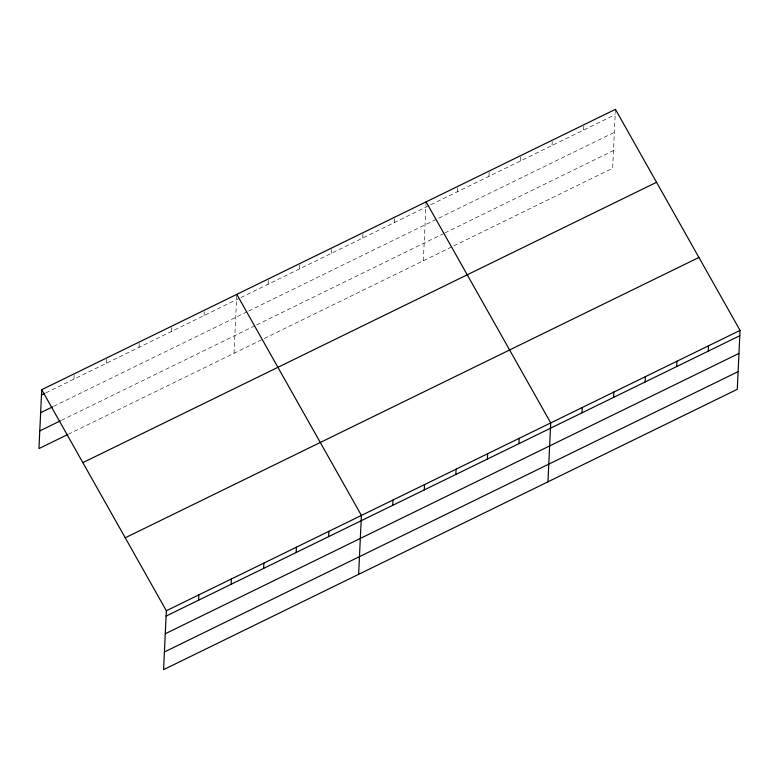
<?xml version="1.0" encoding="UTF-8"?>
<svg xmlns="http://www.w3.org/2000/svg" width="779" height="779" viewBox="0 0 779 779"><rect width="100%" height="100%" fill="white"/><g stroke="black" fill="none" stroke-linecap="round" stroke-linejoin="round"><path stroke-width="0.58" stroke-dasharray="3.9 2.92" d="M73.986 379.12L74.239 373.793M106.499 363.238L106.752 357.912M139.003 347.346L139.207 343.091M171.516 331.464L171.769 326.138M204.03 315.573L204.273 310.256M234.012 353.286L236.738 295.436M268.093 284.267L268.336 278.95M299.642 268.852L299.896 263.526M331.192 253.428L331.445 248.112M362.751 238.014L363.004 232.687M394.301 222.59L394.554 217.273M423.328 260.77L426.103 201.858M457.409 191.761L457.663 186.434M488.959 176.336L489.212 171.02M520.518 160.922L520.771 155.596M552.068 145.498L552.321 140.181M583.627 130.083L583.87 124.757M615.429 109.342L612.645 168.254L452.706 246.417M45.815 392.889L239.796 298.094M240.886 297.559L615.176 114.659M53.644 406.336L247.673 311.522M248.754 310.996L614.339 132.352M61.453 420.319L255.512 325.495M256.603 324.96L443.748 233.515M444.838 232.979L613.482 150.571M68.211 434.302L451.616 246.943"/><path stroke-width="1.17" d="M41.725 389.685L166.355 610.746L163.571 669.658L737.275 389.315L740.05 330.403L615.429 109.342L41.725 389.685L38.95 448.597L67.121 434.828M198.606 600.181L198.859 594.854M231.12 584.289L231.373 578.972M263.633 568.407L263.877 563.081M296.137 552.515L296.39 547.199M328.65 536.634L328.904 531.317M358.632 574.347L361.407 515.425L236.787 294.365M392.713 505.328L392.967 500.011M424.263 489.913L424.516 484.587M455.822 474.489L456.066 469.172M487.372 459.074L487.625 453.748M518.921 443.65L519.174 438.334M547.949 481.831L550.734 422.909L426.103 201.858M582.03 412.812L582.283 407.495M613.589 397.397L613.833 392.071M645.139 381.973L645.392 376.656M676.688 366.558L676.941 361.242M708.247 351.144L708.5 345.818M41.482 395.002L44.724 393.414M40.644 412.695L52.563 406.872M39.787 430.914L60.373 420.855M82.856 462.638L656.551 182.286M125.224 537.792L698.929 257.45M166.355 610.746L740.05 330.403M166.102 616.062L739.797 335.72M165.265 633.755L738.969 353.403M164.408 651.974L738.102 371.632"/></g></svg>
